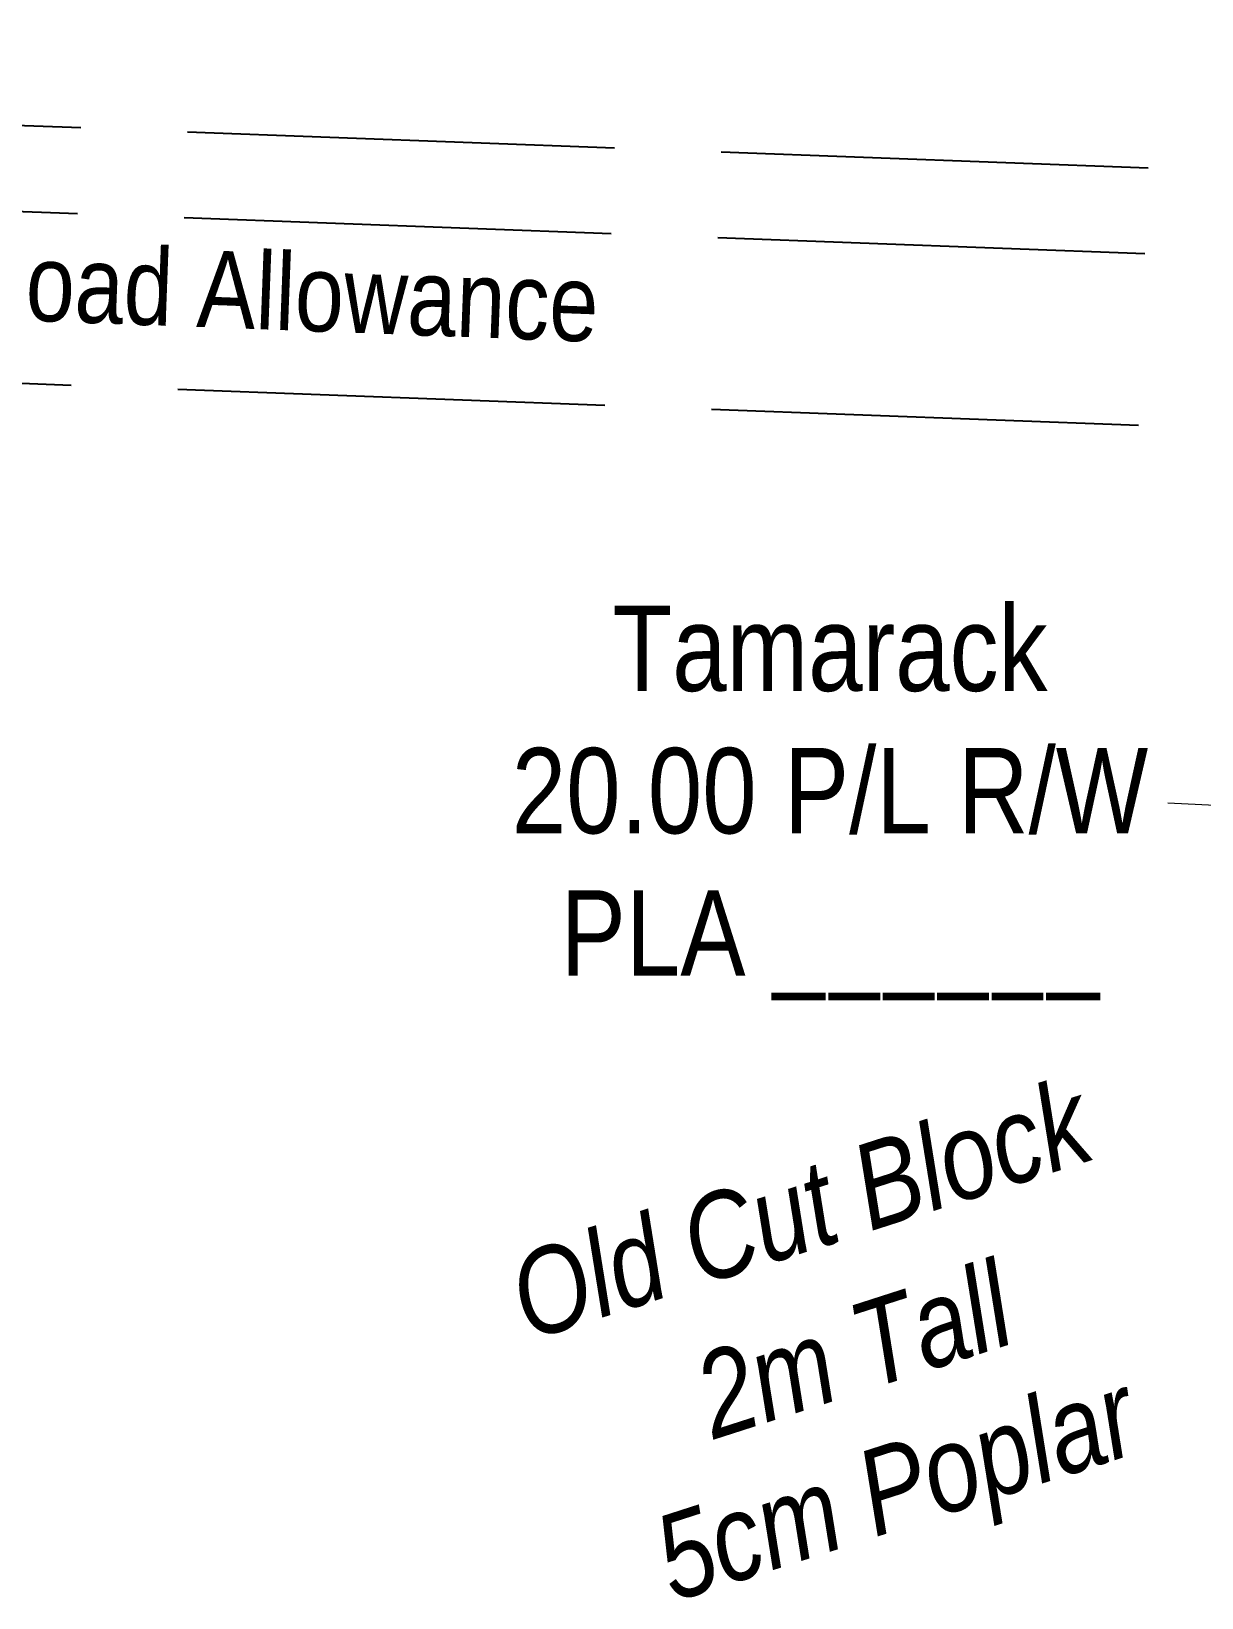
# Model space of a CAD drawing. Extents: x 327443 to 331974, y 6141950 to 6143778.
# Drawn here: x 330219.9 to 330356.9, y 6142725.9 to 6142909.3 of the extents above; entities that cross this region are included whole.
import ezdxf
from ezdxf.enums import TextEntityAlignment as Align

# ---------------------------------------------------------------- set-up
doc = ezdxf.new("R2010")
doc.units = 0
doc.header["$LTSCALE"] = 5
doc.header["$PDSIZE"] = 0.5
doc.linetypes.add('0', pattern=[1, 1, 0])
doc.linetypes.add('foc-UNSURVEYED', pattern=[12.5, 10, -2.5])
doc.layers.get('Defpoints').update_dxf_attribs({"color": 9})
doc.layers.add('AS-GENERAL', color=48, linetype='Continuous', lineweight=18)
doc.layers.add('C-RW-T', color=13, linetype='Continuous', lineweight=9)
for name, color, linetype in [('L-ROAD-T', 7, 'Continuous'), ('L-USEC', 7, 'foc-UNSURVEYED'), ('T-BUSH', 110, '0')]:
    doc.layers.add(name, color=color, linetype=linetype)
doc.styles.add('80CG', font='ARIALN.TTF', dxfattribs={"height": 10})
doc.styles.add('80L', font='ARIALN.TTF', dxfattribs={"height": 10})
doc.dimstyles.new('Compass 5 000', dxfattribs={"dimscale": 5, "dimtxt": 9, "dimasz": 2, "dimexe": 0.2, "dimexo": 0.0625, "dimgap": 0.5, "dimtad": 0, "dimtih": 1, "dimtoh": 1, "dimzin": 0, "dimdsep": 46, "dimtxsty": '80CG', "dimcen": 0.1, "dimse1": 1, "dimse2": 1, "dimclrd": 256, "dimclrt": 256, "dimaunit": 1, "dimadec": 4, "dimazin": 0, "dimtfac": 0.06, "dimtofl": 0, "dimtmove": 0, "dimatfit": 1, "dimfxl": 0.2, "dimtolj": 1, "dimtzin": 0, "dimlwd": -1, "dimarcsym": 0})

# ---------------------------------------------------------------- blocks, each defined once
blk = doc.blocks.new('*D479')
at = {"layer": 'C-RW-T', "transparency": 16777216}
for p, q in [((330362.91, 6142818.48), (330352.92, 6142818.98)), ((330402.86, 6142816.45), (330412.84, 6142815.94))]:
    blk.add_line(p, q, dxfattribs=at)
for points in [[(330362.99, 6142820.14), (330362.83, 6142816.81), (330372.9, 6142817.97)], [(330402.94, 6142818.11), (330402.77, 6142814.78), (330392.87, 6142816.95)]]:
    blk.add_solid(points, dxfattribs=at)
at = {"layer": 'Defpoints', "color": 0, "transparency": 16777216}
for p in [(330373.1, 6142821.91), (330393.07, 6142820.9), (330372.9, 6142817.97)]:
    blk.add_point(p, dxfattribs=at)
at = {"layer": 'C-RW-T', "transparency": 16777216, "insert": (330313.39, 6142818.98), "char_height": 10, "attachment_point": 5, "style": '80CG'}
blk.add_mtext('\\A1;Tamarack\\P20.00 P/L R/W\\PPLA ______', dxfattribs=at)

msp = doc.modelspace()

# ---------------------------------------------------------------- linework, layer by layer
at = {"layer": 'L-USEC', "flags": 128}
for points in [[(329925.919, 6142909.335), (330727.728, 6142879.168)], [(329925.541, 6142899.288), (330727.35, 6142869.122)], [(329924.784, 6142879.186), (330726.594, 6142849.019)]]:
    msp.add_lwpolyline(points, dxfattribs=at)

# ---------------------------------------------------------------- texts
at = {"layer": 'AS-GENERAL', "insert": (330274.463, 6142765.277), "char_height": 9.99911, "attachment_point": 1, "rotation": 17.84017, "style": '80L'}
msp.add_mtext_dynamic_manual_height_columns('\\pi0.57713;{\\fArial Narrow|b0|i1|c0|p34;Old Cut Block}', width=70.75245, gutter_width=50.003, heights=[0], dxfattribs=at)
at = {"layer": 'L-ROAD-T', "style": '80L'}
msp.add_text('30.18 Theoretic Government Road Allowance', height=8.99862, rotation=357.84539, dxfattribs=at).set_placement((330182.089, 6142881.386), align=Align.MIDDLE_CENTER)
at = {"layer": 'T-BUSH', "insert": (330286.415, 6142750.633), "char_height": 9.99911, "attachment_point": 1, "rotation": 17.84017, "style": '80L'}
msp.add_mtext_dynamic_manual_height_columns('\\pi10.83795;{\\fArial Narrow|b0|i1|c0|p34;2m Tall\\P\\pi0.45347;5cm Poplar}', width=59.03958, gutter_width=50.003, heights=[0], dxfattribs=at)

# ---------------------------------------------------------------- dimensions: what is measured, and where the dimension line sits
at = {"layer": 'C-RW-T'}
dim = msp.add_aligned_dim(p1=(330393.069, 6142820.896), p2=(330373.098, 6142821.91), distance=3.947, text='Tamarack\\P20.00 P/L R/W\\PPLA ______', dimstyle='Compass 5 000', dxfattribs=at)
dim.commit()
dim.dimension.update_dxf_attribs({"geometry": '*D479', "text_midpoint": (330313.387, 6142818.982)})

doc.saveas('drawing.dxf')
